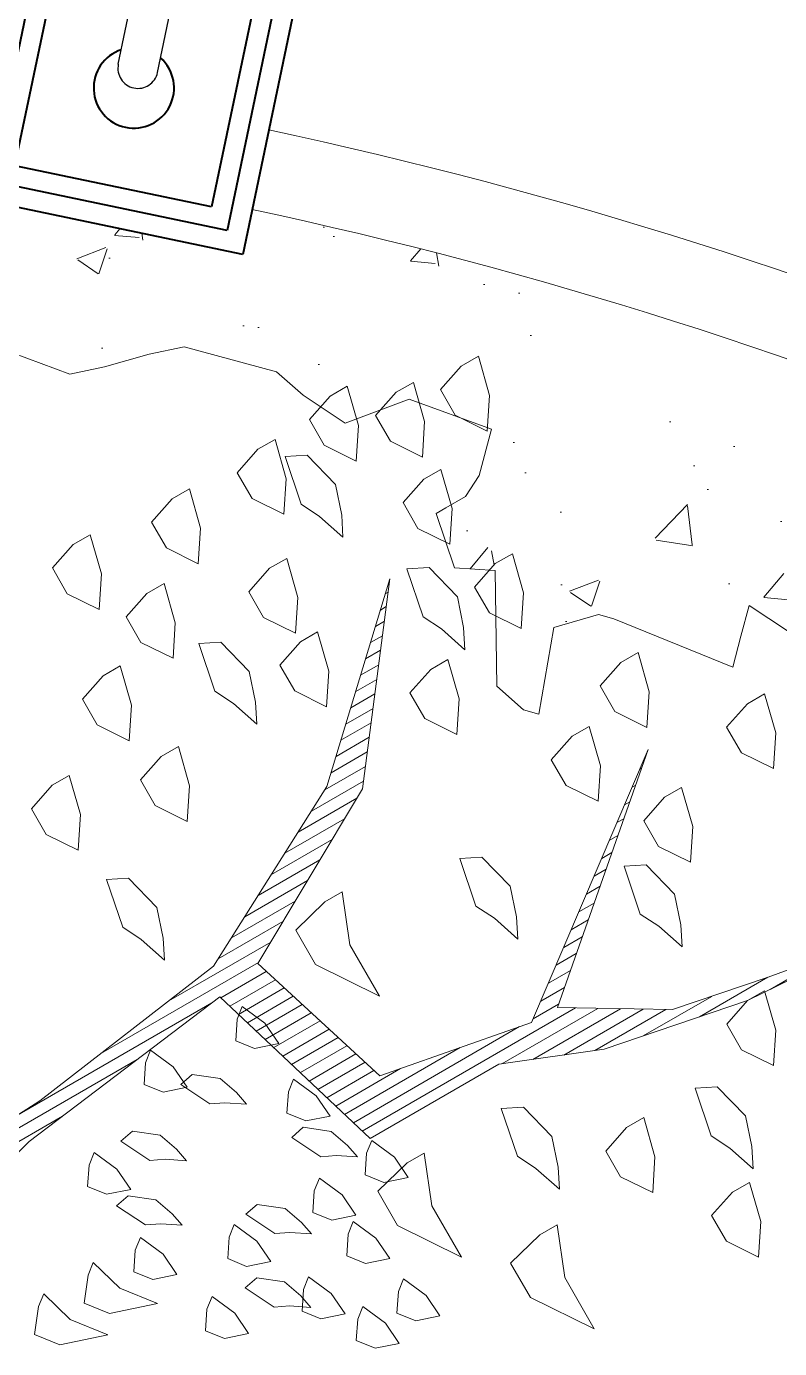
# Model space of a CAD drawing. Header units: metres. Extents: x 12093 to 20303, y 514 to 1412.
# Drawn here: x 19698.362 to 19699.289, y 708.758 to 710.385 of the extents above; entities that cross this region are included whole.
import ezdxf

# ---------------------------------------------------------------- set-up
doc = ezdxf.new("R2010")
doc.units = ezdxf.units.M
doc.linetypes.add('DASHED2', pattern=[9.525, 6.35, -3.175])
for name, color, linetype, lineweight in [('ARBOLES', 52, 'Continuous', 13), ('grass', 64, 'Continuous', 13), ('JARDINERA', 132, 'Continuous', 40), ('Layer2', 43, 'Continuous', 20), ('MANZANAS-ORIGINALES', 147, 'Continuous', 9), ('SARDINEL', 52, 'Continuous', 20), ('TEX', 81, 'Continuous', 13)]:
    doc.layers.add(name, color=color, linetype=linetype, lineweight=lineweight)
doc.layers.add('Proyecciones', color=52, linetype='DASHED2')

# ---------------------------------------------------------------- blocks, each defined once
blk = doc.blocks.new('ghgfghgh')
at = {"layer": 'ARBOLES', "lineweight": 20}
for p, q in [((20002.0407, 664.9154), (20002.0895, 665.0766)), ((20002.0895, 665.0766), (20002.0684, 664.9137)), ((20002.086, 665.065), (20002.0882, 665.0663)), ((20002.0822, 665.0524), (20002.0867, 665.055)), ((20002.0784, 665.0397), (20002.0853, 665.0437)), ((20002.0746, 665.0271), (20002.0838, 665.0324)), ((20002.0707, 665.0145), (20002.0823, 665.0212)), ((20002.0669, 665.0018), (20002.0809, 665.0099)), ((20002.0631, 664.9892), (20002.0794, 664.9986)), ((20002.0593, 664.9766), (20002.0779, 664.9874)), ((20002.0554, 664.9639), (20002.0765, 664.9761)), ((20002.0516, 664.9513), (20002.075, 664.9648)), ((20002.0478, 664.9387), (20002.0736, 664.9536)), ((20002.044, 664.926), (20002.0721, 664.9423)), ((20002.1996, 664.7323), (20002.2901, 664.9442)), ((20002.2901, 664.9442), (20002.2196, 664.7439)), ((20002.0391, 664.9128), (20002.0706, 664.931)), ((20002.0287, 664.8964), (20002.0692, 664.9197)), ((20001.9528, 664.776), (20002.0407, 664.9154)), ((20002.0684, 664.9137), (20001.9871, 664.7781)), ((20002.0184, 664.88), (20002.064, 664.9063)), ((20002.0081, 664.8636), (20002.0544, 664.8904)), ((20001.9977, 664.8472), (20002.0448, 664.8744)), ((20001.9874, 664.8308), (20002.0353, 664.8585)), ((20001.977, 664.8144), (20002.0257, 664.8425)), ((20001.9667, 664.798), (20002.0162, 664.8266)), ((20001.9563, 664.7816), (20002.0066, 664.8107)), ((20002.4707, 664.8002), (20002.3672, 664.7493)), ((20002.3833, 664.7674), (20002.4707, 664.8002)), ((20001.9181, 664.7491), (20001.9971, 664.7947)), ((20002.3848, 664.7579), (20002.4344, 664.7866)), ((20001.818, 664.6716), (20001.9528, 664.776)), ((20001.8653, 664.7082), (20001.9875, 664.7788)), ((20001.9871, 664.7781), (20002.0817, 664.6909)), ((20001.9584, 664.7515), (20001.9937, 664.7719)), ((20001.9653, 664.7451), (20002.0007, 664.7655)), ((20002.3091, 664.7424), (20002.3833, 664.7674)), ((20002.3299, 664.7367), (20002.3831, 664.7674)), ((20001.9721, 664.7386), (20002.0076, 664.7591)), ((20002.2067, 664.749), (20002.2251, 664.7596)), ((20001.7987, 664.6593), (20001.9515, 664.7476)), ((20001.9577, 664.7522), (20001.8096, 664.6401)), ((20002.0743, 664.6423), (20001.9577, 664.7522)), ((20001.979, 664.7321), (20002.0146, 664.7527)), ((20001.9858, 664.7257), (20002.0216, 664.7463)), ((20002.2008, 664.7351), (20002.2205, 664.7465)), ((20002.3672, 664.7493), (20002.2559, 664.7116)), ((20002.2863, 664.7219), (20002.3394, 664.7526)), ((20001.9927, 664.7192), (20002.0285, 664.7399)), ((20002.0681, 664.6481), (20002.2336, 664.7436)), ((20002.1764, 664.7002), (20002.2511, 664.7433)), ((20002.2005, 664.7037), (20002.2687, 664.743)), ((20002.2196, 664.7439), (20002.3091, 664.7424)), ((20002.2245, 664.7071), (20002.2862, 664.7427)), ((20002.2486, 664.7106), (20002.3038, 664.7424)), ((20001.9995, 664.7128), (20002.0355, 664.7335)), ((20002.0064, 664.7063), (20002.0424, 664.7271)), ((20002.0613, 664.6546), (20002.1903, 664.7291)), ((20002.0817, 664.6909), (20002.1996, 664.7323)), ((20002.0133, 664.6998), (20002.0494, 664.7207)), ((20002.0201, 664.6934), (20002.0563, 664.7143)), ((20001.6271, 664.5499), (20001.8935, 664.7037)), ((20002.027, 664.6869), (20002.0633, 664.7079)), ((20002.0544, 664.661), (20002.1441, 664.7128)), ((20002.2559, 664.7116), (20002.1741, 664.6999)), ((20002.0338, 664.6804), (20002.0703, 664.7015)), ((20002.0407, 664.674), (20002.0772, 664.695)), ((20002.0476, 664.6675), (20002.0979, 664.6966)), ((20002.1741, 664.6999), (20002.0743, 664.6423)), ((20001.6623, 664.5728), (20001.818, 664.6716)), ((20001.6357, 664.5444), (20001.8355, 664.6597)), ((20001.8096, 664.6401), (20001.7025, 664.534))]:
    blk.add_line(p, q, dxfattribs=at)
at = {"layer": 'grass'}
for p, q in [((20001.7771, 665.2591), (20001.8411, 665.2355)), ((20001.8682, 665.2411), (20001.9028, 665.251)), ((20001.9028, 665.251), (20001.9299, 665.2565)), ((20001.9299, 665.2565), (20002.0015, 665.2373)), ((20002.1583, 665.2493), (20002.145, 665.2416)), ((20002.167, 665.2188), (20002.1583, 665.2493)), ((20001.8411, 665.2355), (20001.8682, 665.2411)), ((20002.0015, 665.2373), (20002.0222, 665.219)), ((20002.145, 665.2416), (20002.1289, 665.2234)), ((20002.1079, 665.229), (20002.0946, 665.2214)), ((20002.1166, 665.1986), (20002.1079, 665.229)), ((20002.0222, 665.219), (20002.0548, 665.1975)), ((20002.0432, 665.2183), (20002.0271, 665.2001)), ((20002.0565, 665.226), (20002.0432, 665.2183)), ((20002.0652, 665.1955), (20002.0565, 665.226)), ((20002.0946, 665.2214), (20002.0785, 665.2032)), ((20002.1289, 665.2234), (20002.1404, 665.2035)), ((20002.1652, 665.1912), (20002.167, 665.2188)), ((20002.0548, 665.1975), (20002.1045, 665.2161)), ((20002.1045, 665.2161), (20002.1685, 665.1926)), ((20002.0271, 665.2001), (20002.0386, 665.1802)), ((20002.0785, 665.2032), (20002.09, 665.1833)), ((20002.1148, 665.171), (20002.1166, 665.1986)), ((20002.1404, 665.2035), (20002.1652, 665.1912)), ((20002.0634, 665.1679), (20002.0652, 665.1955)), ((20002.1685, 665.1926), (20002.1589, 665.1568)), ((20001.9872, 665.1771), (20001.9711, 665.1589)), ((20002.0005, 665.1848), (20001.9872, 665.1771)), ((20002.0092, 665.1543), (20002.0005, 665.1848)), ((20002.0386, 665.1802), (20002.0634, 665.1679)), ((20002.09, 665.1833), (20002.1148, 665.171)), ((20002.0082, 665.1715), (20002.0253, 665.1725)), ((20002.0207, 665.1344), (20002.0082, 665.1715)), ((20002.0253, 665.1725), (20002.0473, 665.1497)), ((20001.9711, 665.1589), (20001.9826, 665.139)), ((20002.1292, 665.1615), (20002.1159, 665.1538)), ((20002.1379, 665.1311), (20002.1292, 665.1615)), ((20002.1589, 665.1568), (20002.1482, 665.1405)), ((20001.934, 665.1464), (20001.9207, 665.1387)), ((20001.9427, 665.1159), (20001.934, 665.1464)), ((20002.0074, 665.1267), (20002.0092, 665.1543)), ((20002.0473, 665.1497), (20002.0522, 665.1259)), ((20002.1159, 665.1538), (20002.0998, 665.1357)), ((20001.9207, 665.1387), (20001.9046, 665.1205)), ((20001.9826, 665.139), (20002.0074, 665.1267)), ((20002.0998, 665.1357), (20002.1113, 665.1157)), ((20002.1482, 665.1405), (20002.1331, 665.1317)), ((20002.035, 665.1249), (20002.0207, 665.1344)), ((20002.0532, 665.1088), (20002.035, 665.1249)), ((20002.0522, 665.1259), (20002.0532, 665.1088)), ((20002.1331, 665.1317), (20002.1255, 665.1274)), ((20002.1255, 665.1274), (20002.1398, 665.0852)), ((20002.1361, 665.1035), (20002.1379, 665.1311)), ((20001.9046, 665.1205), (20001.9161, 665.1006)), ((20001.9409, 665.0883), (20001.9427, 665.1159)), ((20002.1113, 665.1157), (20002.1361, 665.1035)), ((20001.857, 665.1108), (20001.8437, 665.1031)), ((20001.8657, 665.0804), (20001.857, 665.1108)), ((20001.8437, 665.1031), (20001.8276, 665.085)), ((20001.9161, 665.1006), (20001.9409, 665.0883)), ((20002.1847, 665.0961), (20002.1714, 665.0884)), ((20002.1934, 665.0656), (20002.1847, 665.0961)), ((20001.8276, 665.085), (20001.8391, 665.065)), ((20001.9962, 665.0848), (20001.9801, 665.0666)), ((20002.0095, 665.0924), (20001.9962, 665.0848)), ((20002.0182, 665.062), (20002.0095, 665.0924)), ((20002.1028, 665.0843), (20002.12, 665.0853)), ((20002.1154, 665.0472), (20002.1028, 665.0843)), ((20002.12, 665.0853), (20002.142, 665.0625)), ((20002.1398, 665.0852), (20002.1712, 665.0831)), ((20002.1398, 665.0852), (20002.1398, 665.0852)), ((20002.1714, 665.0884), (20002.1553, 665.0702)), ((20002.1712, 665.0831), (20002.1727, 664.9932)), ((20001.864, 665.0527), (20001.8657, 665.0804)), ((20001.9143, 665.073), (20001.901, 665.0653)), ((20001.923, 665.0425), (20001.9143, 665.073)), ((20001.8391, 665.065), (20001.864, 665.0527)), ((20001.901, 665.0653), (20001.8849, 665.0471)), ((20001.9801, 665.0666), (20001.9916, 665.0466)), ((20002.1553, 665.0702), (20002.1668, 665.0503)), ((20002.1916, 665.038), (20002.1934, 665.0656)), ((20002.0164, 665.0344), (20002.0182, 665.062)), ((20002.142, 665.0625), (20002.1468, 665.0388)), ((20002.3621, 665.032), (20002.3685, 665.0559)), ((20002.3685, 665.0559), (20002.4989, 664.9698)), ((20001.8849, 665.0471), (20001.8964, 665.0272)), ((20001.9213, 665.0149), (20001.923, 665.0425)), ((20001.9916, 665.0466), (20002.0164, 665.0344)), ((20002.1297, 665.0377), (20002.1154, 665.0472)), ((20002.1668, 665.0503), (20002.1916, 665.038)), ((20002.2169, 665.0389), (20002.2515, 665.0488)), ((20002.2515, 665.0488), (20002.2635, 665.0456)), ((20002.2635, 665.0456), (20002.3557, 665.0081)), ((20002.0335, 665.0354), (20002.0202, 665.0277)), ((20002.0422, 665.005), (20002.0335, 665.0354)), ((20002.1479, 665.0216), (20002.1297, 665.0377)), ((20002.1468, 665.0388), (20002.1479, 665.0216)), ((20002.2053, 664.9717), (20002.2169, 665.0389)), ((20002.3557, 665.0081), (20002.3621, 665.032)), ((20001.8964, 665.0272), (20001.9213, 665.0149)), ((20001.9412, 665.0264), (20001.9583, 665.0274)), ((20001.9538, 664.9893), (20001.9412, 665.0264)), ((20001.9583, 665.0274), (20001.9803, 665.0047)), ((20002.0202, 665.0277), (20002.0041, 665.0096)), ((20002.1346, 665.0139), (20002.1213, 665.0063)), ((20002.1433, 664.9835), (20002.1346, 665.0139)), ((20002.2689, 665.0117), (20002.2528, 664.9935)), ((20002.2822, 665.0194), (20002.2689, 665.0117)), ((20002.2909, 664.9889), (20002.2822, 665.0194)), ((20001.867, 665.0013), (20001.8509, 664.9832)), ((20001.8803, 665.009), (20001.867, 665.0013)), ((20001.889, 664.9786), (20001.8803, 665.009)), ((20001.9803, 665.0047), (20001.9852, 664.9809)), ((20002.0041, 665.0096), (20002.0157, 664.9896)), ((20002.0405, 664.9773), (20002.0422, 665.005)), ((20002.1213, 665.0063), (20002.1052, 664.9881)), ((20002.1727, 664.9932), (20002.1933, 664.9749)), ((20002.1727, 664.9932), (20002.1727, 664.9932)), ((20002.2528, 664.9935), (20002.2643, 664.9736)), ((20001.8509, 664.9832), (20001.8624, 664.9632)), ((20001.9681, 664.9799), (20001.9538, 664.9893)), ((20001.9852, 664.9809), (20001.9862, 664.9638)), ((20002.0157, 664.9896), (20002.0405, 664.9773)), ((20002.1052, 664.9881), (20002.1167, 664.9682)), ((20002.1415, 664.9559), (20002.1433, 664.9835)), ((20002.2891, 664.9613), (20002.2909, 664.9889)), ((20002.3804, 664.9874), (20002.3671, 664.9797)), ((20002.3891, 664.957), (20002.3804, 664.9874)), ((20001.8873, 664.9509), (20001.889, 664.9786)), ((20001.9862, 664.9638), (20001.9681, 664.9799)), ((20002.1933, 664.9749), (20002.2053, 664.9717)), ((20002.2643, 664.9736), (20002.2891, 664.9613)), ((20002.3671, 664.9797), (20002.351, 664.9616)), ((20001.8624, 664.9632), (20001.8873, 664.9509)), ((20002.1167, 664.9682), (20002.1415, 664.9559)), ((20002.2443, 664.9621), (20002.231, 664.9544)), ((20002.253, 664.9316), (20002.2443, 664.9621)), ((20002.351, 664.9616), (20002.3625, 664.9416)), ((20002.231, 664.9544), (20002.2149, 664.9362)), ((20002.3873, 664.9294), (20002.3891, 664.957)), ((20001.9254, 664.9464), (20001.9121, 664.9387)), ((20001.9341, 664.9159), (20001.9254, 664.9464)), ((20002.2895, 664.9427), (20002.2896, 664.9428)), ((20002.3625, 664.9416), (20002.3873, 664.9294)), ((20001.9121, 664.9387), (20001.896, 664.9205)), ((20002.2149, 664.9362), (20002.2264, 664.9163)), ((20002.2512, 664.904), (20002.253, 664.9316)), ((20002.2836, 664.9289), (20002.285, 664.9297)), ((20001.8407, 664.9241), (20001.8274, 664.9164)), ((20001.8494, 664.8936), (20001.8407, 664.9241)), ((20001.896, 664.9205), (20001.9075, 664.9006)), ((20001.8274, 664.9164), (20001.8113, 664.8982)), ((20001.9323, 664.8883), (20001.9341, 664.9159)), ((20002.2264, 664.9163), (20002.2512, 664.904)), ((20002.2777, 664.915), (20002.2804, 664.9166)), ((20002.316, 664.9148), (20002.3027, 664.9071)), ((20002.3247, 664.8843), (20002.316, 664.9148)), ((20001.9075, 664.9006), (20001.9323, 664.8883)), ((20002.2718, 664.9012), (20002.2758, 664.9035)), ((20002.3027, 664.9071), (20002.2866, 664.8889)), ((20001.8113, 664.8982), (20001.8228, 664.8783)), ((20001.8476, 664.866), (20001.8494, 664.8936)), ((20002.2658, 664.8874), (20002.2712, 664.8904)), ((20002.2866, 664.8889), (20002.2981, 664.869)), ((20001.8228, 664.8783), (20001.8476, 664.866)), ((20002.3229, 664.8567), (20002.3247, 664.8843)), ((20002.2599, 664.8735), (20002.2666, 664.8774)), ((20002.2981, 664.869), (20002.3229, 664.8567)), ((20002.1438, 664.8597), (20002.161, 664.8607)), ((20002.1564, 664.8226), (20002.1438, 664.8597)), ((20002.161, 664.8607), (20002.183, 664.838)), ((20002.254, 664.8597), (20002.262, 664.8643)), ((20002.2481, 664.8458), (20002.2574, 664.8512)), ((20002.2715, 664.8536), (20002.2886, 664.8546)), ((20002.284, 664.8165), (20002.2715, 664.8536)), ((20002.2886, 664.8546), (20002.3106, 664.8319)), ((20001.8696, 664.8433), (20001.8868, 664.8443)), ((20001.8822, 664.8062), (20001.8696, 664.8433)), ((20001.8868, 664.8443), (20001.9088, 664.8215)), ((20002.183, 664.838), (20002.1878, 664.8142)), ((20002.2422, 664.832), (20002.2528, 664.8381)), ((20002.0525, 664.8336), (20002.0392, 664.8259)), ((20002.0584, 664.7927), (20002.0525, 664.8336)), ((20002.3106, 664.8319), (20002.3155, 664.8081)), ((20001.9088, 664.8215), (20001.9137, 664.7977)), ((20002.0392, 664.8259), (20002.0165, 664.8039)), ((20002.1707, 664.8132), (20002.1564, 664.8226)), ((20002.2363, 664.8182), (20002.2482, 664.825)), ((20002.2983, 664.8071), (20002.284, 664.8165)), ((20001.8965, 664.7967), (20001.8822, 664.8062)), ((20002.1889, 664.7971), (20002.1707, 664.8132)), ((20002.1878, 664.8142), (20002.1889, 664.7971)), ((20002.2304, 664.8043), (20002.2436, 664.8119)), ((20002.3165, 664.791), (20002.2983, 664.8071)), ((20002.3155, 664.8081), (20002.3165, 664.791)), ((20001.9147, 664.7806), (20001.8965, 664.7967)), ((20001.9137, 664.7977), (20001.9147, 664.7806)), ((20002.0165, 664.8039), (20002.0318, 664.7773)), ((20002.2245, 664.7905), (20002.2389, 664.7988)), ((20002.0815, 664.7528), (20002.0584, 664.7927)), ((20002.2186, 664.7767), (20002.2343, 664.7858)), ((20002.0318, 664.7773), (20002.0815, 664.7528)), ((20002.2127, 664.7628), (20002.2297, 664.7727)), ((20002.3805, 664.757), (20002.3672, 664.7493)), ((20002.3892, 664.7265), (20002.3805, 664.757)), ((20001.975, 664.7447), (20001.971, 664.7349)), ((20001.9926, 664.7318), (20001.975, 664.7447)), ((20002.3672, 664.7493), (20002.3511, 664.7311)), ((20001.971, 664.7349), (20001.9699, 664.7182)), ((20002.0033, 664.716), (20001.9926, 664.7318)), ((20002.3511, 664.7311), (20002.3626, 664.7112)), ((20002.3874, 664.6989), (20002.3892, 664.7265)), ((20001.9699, 664.7182), (20001.9846, 664.7122)), ((20001.9846, 664.7122), (20002.0033, 664.716)), ((20001.9039, 664.7108), (20001.8999, 664.701)), ((20001.9215, 664.6979), (20001.9039, 664.7108)), ((20002.3626, 664.7112), (20002.3874, 664.6989)), ((20001.8999, 664.701), (20001.8988, 664.6843)), ((20001.9322, 664.6821), (20001.9215, 664.6979)), ((20001.8988, 664.6843), (20001.9135, 664.6783)), ((20001.9273, 664.6841), (20001.9362, 664.6919)), ((20001.9498, 664.6692), (20001.9273, 664.6841)), ((20001.9362, 664.6919), (20001.9578, 664.6888)), ((20001.9578, 664.6888), (20001.9705, 664.6779)), ((20002.0149, 664.6884), (20002.0109, 664.6786)), ((20002.0325, 664.6755), (20002.0149, 664.6884)), ((20001.9135, 664.6783), (20001.9322, 664.6821)), ((20001.9705, 664.6779), (20001.9783, 664.669)), ((20002.0109, 664.6786), (20002.0097, 664.6619)), ((20002.0432, 664.6596), (20002.0325, 664.6755)), ((20002.3265, 664.6815), (20002.3437, 664.6825)), ((20002.3391, 664.6444), (20002.3265, 664.6815)), ((20002.3437, 664.6825), (20002.3657, 664.6598)), ((20001.9616, 664.6701), (20001.9498, 664.6692)), ((20001.9783, 664.669), (20001.9616, 664.6701)), ((20002.1761, 664.6656), (20002.1933, 664.6666)), ((20002.1887, 664.6285), (20002.1761, 664.6656)), ((20002.1933, 664.6666), (20002.2153, 664.6439)), ((20002.0097, 664.6619), (20002.0244, 664.6559)), ((20002.0244, 664.6559), (20002.0432, 664.6596)), ((20002.2866, 664.6585), (20002.2733, 664.6508)), ((20002.2953, 664.628), (20002.2866, 664.6585)), ((20002.3657, 664.6598), (20002.3705, 664.636)), ((20001.8808, 664.6402), (20001.8897, 664.648)), ((20001.8897, 664.648), (20001.9113, 664.6449)), ((20001.9113, 664.6449), (20001.924, 664.634)), ((20002.0135, 664.6432), (20002.0224, 664.651)), ((20002.036, 664.6282), (20002.0135, 664.6432)), ((20002.0224, 664.651), (20002.0441, 664.6478)), ((20002.0441, 664.6478), (20002.0568, 664.6369)), ((20002.2153, 664.6439), (20002.2201, 664.6201)), ((20002.2733, 664.6508), (20002.2572, 664.6326)), ((20002.3534, 664.6349), (20002.3391, 664.6444)), ((20001.9033, 664.6253), (20001.8808, 664.6402)), ((20001.924, 664.634), (20001.9318, 664.6251)), ((20002.0568, 664.6369), (20002.0645, 664.628)), ((20002.0755, 664.6407), (20002.0715, 664.6309)), ((20002.0931, 664.6278), (20002.0755, 664.6407)), ((20002.2572, 664.6326), (20002.2687, 664.6127)), ((20002.3716, 664.6188), (20002.3534, 664.6349)), ((20002.3705, 664.636), (20002.3716, 664.6188)), ((20001.8561, 664.6217), (20001.8549, 664.605)), ((20001.8601, 664.6315), (20001.8561, 664.6217)), ((20001.8777, 664.6186), (20001.8601, 664.6315)), ((20001.9151, 664.6262), (20001.9033, 664.6253)), ((20001.9318, 664.6251), (20001.9151, 664.6262)), ((20002.0478, 664.6291), (20002.036, 664.6282)), ((20002.0645, 664.628), (20002.0478, 664.6291)), ((20002.0715, 664.6309), (20002.0703, 664.6142)), ((20002.103, 664.6234), (20002.0802, 664.6014)), ((20002.1038, 664.612), (20002.0931, 664.6278)), ((20002.1163, 664.631), (20002.103, 664.6234)), ((20002.1222, 664.5901), (20002.1163, 664.631)), ((20002.203, 664.619), (20002.1887, 664.6285)), ((20002.2936, 664.6004), (20002.2953, 664.628)), ((20001.8884, 664.6028), (20001.8777, 664.6186)), ((20002.0349, 664.6115), (20002.0309, 664.6017)), ((20002.0525, 664.5986), (20002.0349, 664.6115)), ((20002.0703, 664.6142), (20002.085, 664.6082)), ((20002.085, 664.6082), (20002.1038, 664.612)), ((20002.2212, 664.6029), (20002.203, 664.619)), ((20002.2201, 664.6201), (20002.2212, 664.6029)), ((20002.2687, 664.6127), (20002.2936, 664.6004)), ((20001.8549, 664.605), (20001.8696, 664.599)), ((20001.8696, 664.599), (20001.8884, 664.6028)), ((20002.0309, 664.6017), (20002.0298, 664.585)), ((20002.0802, 664.6014), (20002.0956, 664.5748)), ((20002.3687, 664.6083), (20002.3555, 664.6007)), ((20002.3775, 664.5779), (20002.3687, 664.6083)), ((20001.8774, 664.5901), (20001.8864, 664.5979)), ((20001.8864, 664.5979), (20001.908, 664.5948)), ((20001.908, 664.5948), (20001.9207, 664.5839)), ((20001.9777, 664.5835), (20001.9866, 664.5912)), ((20001.9866, 664.5912), (20002.0082, 664.5881)), ((20002.0632, 664.5828), (20002.0525, 664.5986)), ((20002.3555, 664.6007), (20002.3393, 664.5825)), ((20001.8999, 664.5752), (20001.8774, 664.5901)), ((20001.9207, 664.5839), (20001.9285, 664.575)), ((20002.0002, 664.5685), (20001.9777, 664.5835)), ((20002.0082, 664.5881), (20002.0209, 664.5772)), ((20002.0298, 664.585), (20002.0445, 664.579)), ((20002.0445, 664.579), (20002.0632, 664.5828)), ((20002.1452, 664.5502), (20002.1222, 664.5901)), ((20002.3393, 664.5825), (20002.3509, 664.5626)), ((20001.9118, 664.5761), (20001.8999, 664.5752)), ((20001.9285, 664.575), (20001.9118, 664.5761)), ((20001.9688, 664.5757), (20001.9648, 664.5658)), ((20001.9864, 664.5627), (20001.9688, 664.5757)), ((20002.0209, 664.5772), (20002.0287, 664.5683)), ((20002.0612, 664.5779), (20002.0572, 664.5681)), ((20002.0788, 664.565), (20002.0612, 664.5779)), ((20002.0956, 664.5748), (20002.1452, 664.5502)), ((20002.2194, 664.5753), (20002.2061, 664.5676)), ((20002.2253, 664.5344), (20002.2194, 664.5753)), ((20002.3757, 664.5503), (20002.3775, 664.5779)), ((20001.8959, 664.5654), (20001.8919, 664.5556)), ((20001.9135, 664.5525), (20001.8959, 664.5654)), ((20001.9648, 664.5658), (20001.9637, 664.5491)), ((20001.9971, 664.5469), (20001.9864, 664.5627)), ((20002.012, 664.5694), (20002.0002, 664.5685)), ((20002.0287, 664.5683), (20002.012, 664.5694)), ((20002.0572, 664.5681), (20002.0561, 664.5514)), ((20002.0895, 664.5492), (20002.0788, 664.565)), ((20002.2061, 664.5676), (20002.1833, 664.5456)), ((20002.3509, 664.5626), (20002.3757, 664.5503)), ((20001.8919, 664.5556), (20001.8908, 664.5389)), ((20001.9242, 664.5367), (20001.9135, 664.5525)), ((20002.0561, 664.5514), (20002.0708, 664.5454)), ((20001.8594, 664.546), (20001.8554, 664.5362)), ((20001.8799, 664.5262), (20001.8594, 664.546)), ((20001.9637, 664.5491), (20001.9784, 664.5431)), ((20001.9784, 664.5431), (20001.9971, 664.5469)), ((20002.0708, 664.5454), (20002.0895, 664.5492)), ((20002.1833, 664.5456), (20002.1987, 664.519)), ((20001.8554, 664.5362), (20001.8523, 664.5146)), ((20001.8908, 664.5389), (20001.9055, 664.5329)), ((20001.9055, 664.5329), (20001.9242, 664.5367)), ((20001.9773, 664.5264), (20001.9862, 664.5342)), ((20001.9862, 664.5342), (20002.0078, 664.5311)), ((20002.0078, 664.5311), (20002.0205, 664.5202)), ((20002.0265, 664.5349), (20002.0225, 664.5251)), ((20002.0441, 664.522), (20002.0265, 664.5349)), ((20002.1002, 664.5334), (20002.0962, 664.5236)), ((20002.1178, 664.5204), (20002.1002, 664.5334)), ((20002.2483, 664.4945), (20002.2253, 664.5344)), ((20001.8209, 664.5217), (20001.8169, 664.5119)), ((20001.8414, 664.5019), (20001.8209, 664.5217)), ((20001.9093, 664.5142), (20001.8799, 664.5262)), ((20001.9516, 664.5197), (20001.9476, 664.5099)), ((20001.9692, 664.5068), (20001.9516, 664.5197)), ((20001.9998, 664.5115), (20001.9773, 664.5264)), ((20002.0205, 664.5202), (20002.0283, 664.5113)), ((20002.0225, 664.5251), (20002.0214, 664.5084)), ((20002.0548, 664.5062), (20002.0441, 664.522)), ((20002.0962, 664.5236), (20002.0951, 664.5069)), ((20002.1285, 664.5046), (20002.1178, 664.5204)), ((20002.1987, 664.519), (20002.2483, 664.4945)), ((20001.8169, 664.5119), (20001.8138, 664.4903)), ((20001.8523, 664.5146), (20001.8719, 664.5066)), ((20001.8719, 664.5066), (20001.9093, 664.5142)), ((20001.9476, 664.5099), (20001.9465, 664.4932)), ((20002.0116, 664.5124), (20001.9998, 664.5115)), ((20002.0283, 664.5113), (20002.0116, 664.5124)), ((20002.0686, 664.512), (20002.0646, 664.5022)), ((20002.0862, 664.4991), (20002.0686, 664.512)), ((20001.8708, 664.4899), (20001.8414, 664.5019)), ((20001.9799, 664.491), (20001.9692, 664.5068)), ((20002.0214, 664.5084), (20002.0361, 664.5024)), ((20002.0361, 664.5024), (20002.0548, 664.5062)), ((20002.0646, 664.5022), (20002.0635, 664.4855)), ((20002.0969, 664.4832), (20002.0862, 664.4991)), ((20002.0951, 664.5069), (20002.1098, 664.5008)), ((20002.1098, 664.5008), (20002.1285, 664.5046)), ((20001.8138, 664.4903), (20001.8334, 664.4823)), ((20001.8334, 664.4823), (20001.8708, 664.4899)), ((20001.9465, 664.4932), (20001.9612, 664.4872)), ((20001.9612, 664.4872), (20001.9799, 664.491)), ((20002.0635, 664.4855), (20002.0782, 664.4795)), ((20002.0782, 664.4795), (20002.0969, 664.4832))]:
    blk.add_line(p, q, dxfattribs=at)
blk = doc.blocks.new('gfgfhfhg')
at = {"layer": 'JARDINERA'}
for p, q in [((19970.5149, 670.0708), (19970.5149, 670.417)), ((19970.5149, 670.417), (19970.6633, 670.417)), ((19970.7127, 670.417), (19970.8611, 670.417)), ((19970.8611, 670.417), (19970.8611, 670.0708)), ((19970.5396, 670.0955), (19970.5396, 670.3923)), ((19970.5396, 670.3923), (19970.6633, 670.3923)), ((19970.7127, 670.3923), (19970.8364, 670.3923)), ((19970.8364, 670.3923), (19970.8364, 670.0955)), ((19970.5643, 670.1202), (19970.5643, 670.3676)), ((19970.5643, 670.3676), (19970.6633, 670.3676)), ((19970.7127, 670.3676), (19970.8117, 670.3676)), ((19970.8117, 670.3676), (19970.8117, 670.1202)), ((19970.8117, 670.1202), (19970.5643, 670.1202)), ((19970.8364, 670.0955), (19970.5396, 670.0955)), ((19970.8611, 670.0708), (19970.5149, 670.0708))]:
    blk.add_line(p, q, dxfattribs=at)
blk.add_arc((19970.688, 670.2439), 0.0495, 120, 60, dxfattribs=at)
at = {"layer": 'Proyecciones', "ltscale": 0.005}
for p, q in [((19970.7127, 670.9364), (19970.6633, 670.9364)), ((19970.6633, 670.2686), (19970.6633, 670.9364)), ((19970.7127, 670.2686), (19970.7127, 670.9364)), ((19970.7127, 670.7138), (19970.6633, 670.7138)), ((19970.7127, 670.4665), (19970.6633, 670.4665))]:
    blk.add_line(p, q, dxfattribs=at)
for centre, radius, start, end in [((19970.688, 670.8004), 0.1979, 277.1808, 262.8192), ((19970.688, 670.8004), 0.1714, 278.2989, 261.7011), ((19970.688, 670.8004), 0.1309, 100.8934, 259.1066), ((19970.688, 670.8004), 0.1309, 280.8934, 79.1066), ((19970.688, 670.8004), 0.1061, 103.4749, 256.5251), ((19970.688, 670.8004), 0.1061, 283.4749, 76.5251), ((19970.688, 670.8004), 0.0657, 112.1279, 247.8721), ((19970.688, 670.8004), 0.0657, 292.1279, 67.8721), ((19970.688, 670.2686), 0.0247, 180, 0)]:
    blk.add_arc(centre, radius, start, end, dxfattribs=at)
at = {"layer": 'SARDINEL'}
blk.add_line((19970.5643, 670.1202), (19970.5643, 670.1202), dxfattribs=at)

msp = doc.modelspace()

# ---------------------------------------------------------------- hatches: boundary and pattern name
at = {"layer": 'grass'}
h = msp.add_hatch(dxfattribs=at)
h.set_pattern_fill('AR-CONC', color=256, scale=0.002, style=0)
h.set_pattern_definition([(50, (19136.99335, 73.14804), (0.36436934, -0.03187817), [0.0381, -0.4191]), (355, (19136.99335, 73.14804), (-0.07048565, 0.38211329), [0.03048, -0.33528]), (100.451, (19137.0237, 73.1454), (0.293885, 0.35023338), [0.03238, -0.35618]), (46.1842, (19136.99335, 73.24964), (0.54215808, -0.08408466), [0.05715, -0.62865]), (96.6356, (19137.03853, 73.24264), (0.47480847, 0.4948511), [0.04857, -0.53427]), (351.184, (19136.99335, 73.24964), (0.4748092, 0.49485024), [0.04572, -0.50292]), (21, (19137.04415, 73.22424), (0.30322976, -0.20453104), [0.0381, -0.4191]), (326, (19137.04415, 73.22424), (0.12360406, 0.36837593), [0.03048, -0.33528]), (71.4514, (19137.06942, 73.2072), (0.42683298, 0.16384572), [0.03238, -0.35618]), (37.5, (19136.99335, 73.14804), (0.006177207, 0.169110078), [0, -0.331216, 0, -0.34036, 0, -0.33655]), (7.5, (19136.99335, 73.14804), (0.133639325, 0.20036115), [0, -0.194056, 0, -0.323596, 0, -0.12827]), (327.5, (19136.88007, 73.14804), (0.27118119, -0.011457488), [0, -0.127, 0, -0.39624, 0, -0.52578]), (317.5, (19136.82927, 73.14804), (0.29625836, 0.05085298), [0, -0.1651, 0, -0.263144, 0, -0.37338])])
h.paths.add_polyline_path([(19698.6399, 710.1598), (19698.6283, 710.1045), (19698.2894, 710.1753), (19698.2989, 710.2211, 0.038776), (19697.4548, 710.2791), (19697.4483, 709.9099), (19697.5237, 709.9225), (19697.5793, 709.9291), (19697.6, 709.9491), (19697.6211, 709.9613), (19697.625, 709.9345), (19697.6285, 709.935), (19697.7023, 709.9456), (19697.7522, 709.9424), (19697.8122, 709.977), (19697.8911, 710.0066), (19698.0028, 710.0071), (19698.0319, 710.0399), (19698.1006, 710.0316), (19698.2709, 709.9859), (19698.2829, 709.9929), (19698.3139, 709.9947), (19698.4154, 709.9574), (19698.4583, 709.9661), (19698.5133, 709.9818), (19698.5562, 709.9906), (19698.6697, 709.9602), (19698.7025, 709.9311), (19698.7242, 709.9168), (19698.7359, 709.93), (19698.757, 709.9422), (19698.7684, 709.9023), (19698.7986, 709.9136), (19698.8174, 709.9349), (19698.8385, 709.9471), (19698.8457, 709.9219), (19698.8971, 709.903), (19698.89, 709.9065), (19698.8718, 709.9381), (19698.8973, 709.967), (19698.9184, 709.9791), (19698.9322, 709.9309), (19698.9297, 709.8911), (19698.9347, 709.8892), (19698.9195, 709.8324), (19698.9024, 709.8066), (19698.8847, 709.7964), (19698.886, 709.7917), (19698.8832, 709.7479), (19698.8784, 709.7503), (19698.889, 709.7189), (19698.9322, 709.7161), (19698.9392, 709.724), (19698.9603, 709.7362), (19698.9741, 709.6879), (19698.9713, 709.6441), (19698.9398, 709.6596), (19698.9412, 709.5731), (19698.974, 709.544), (19698.9929, 709.5389), (19699.0114, 709.6455), (19699.0663, 709.6612), (19699.0852, 709.6562), (19699.2315, 709.5967), (19699.2417, 709.6345), (19699.2518, 709.6724), (19699.4014, 709.5736), (19699.4269, 709.9296, 0.037577)])

# ---------------------------------------------------------------- linework, layer by layer
at = {"layer": 'Layer2'}
for radius, start, end in [(5.5636, 33.3513, 78.0007), (5.4636, 33.3368, 77.9972)]:
    msp.add_arc((19697.5037, 704.8156), radius, start, end, dxfattribs=at)
at = {"layer": 'MANZANAS-ORIGINALES'}
msp.add_arc((19642.9645, 406.1205), 312.4112, 76.773437, 83.903051, dxfattribs=at)

# ---------------------------------------------------------------- block references
at = {"layer": 'Defpoints', "lineweight": 20, "xscale": 1.586003757394792, "yscale": 1.586003757394792, "zscale": 1.586003757394792}
msp.add_blockref('ghgfghgh', (-12024.5798, -345.1087), dxfattribs=at)
at = {"layer": 'TEX', "lineweight": 20, "rotation": 348.1946199337185}
msp.add_blockref('gfgfhfhg', (13.0988, 4140.0048), dxfattribs=at)

doc.saveas('drawing.dxf')
